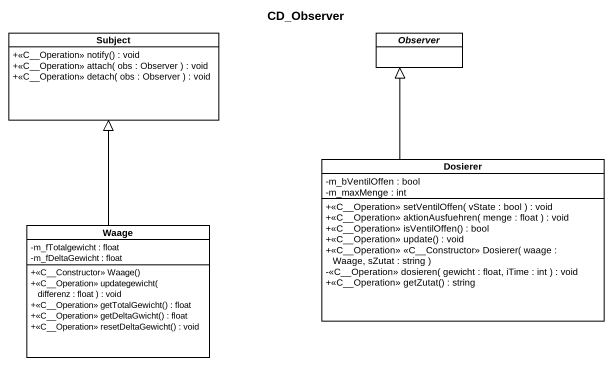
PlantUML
@startuml
title CD_Observer
hide circle
hide empty members
skinparam classAttributeIconSize 0
class Subject {
  +<<C__Operation>> notify() : void
  +<<C__Operation>> attach( obs : Observer ) : void
  +<<C__Operation>> detach( obs : Observer ) : void
}
abstract class Observer
class Dosierer {
  -m_bVentilOffen : bool
  -m_maxMenge : int
  +<<C__Operation>> setVentilOffen( vState : bool ) : void
  +<<C__Operation>> aktionAusfuehren( menge : float ) : void
  +<<C__Operation>> isVentilOffen() : bool
  +<<C__Operation>> update() : void
  +<<C~__Operation>> <<C~__Constructor>> Dosierer( waage : Waage, sZutat : string )
  -<<C__Operation>> dosieren( gewicht : float, iTime : int ) : void
  +<<C__Operation>> getZutat() : string
}
class Waage {
  -m_fTotalgewicht : float
  -m_fDeltaGewicht : float
  +<<C__Constructor>> Waage()
  +<<C__Operation>> updategewicht( differenz : float ) : void
  +<<C__Operation>> getTotalGewicht() : float
  +<<C__Operation>> getDeltaGwicht() : float
  +<<C__Operation>> resetDeltaGewicht() : void
}
Dosierer -up-|> Observer
Waage -up-|> Subject
@enduml
